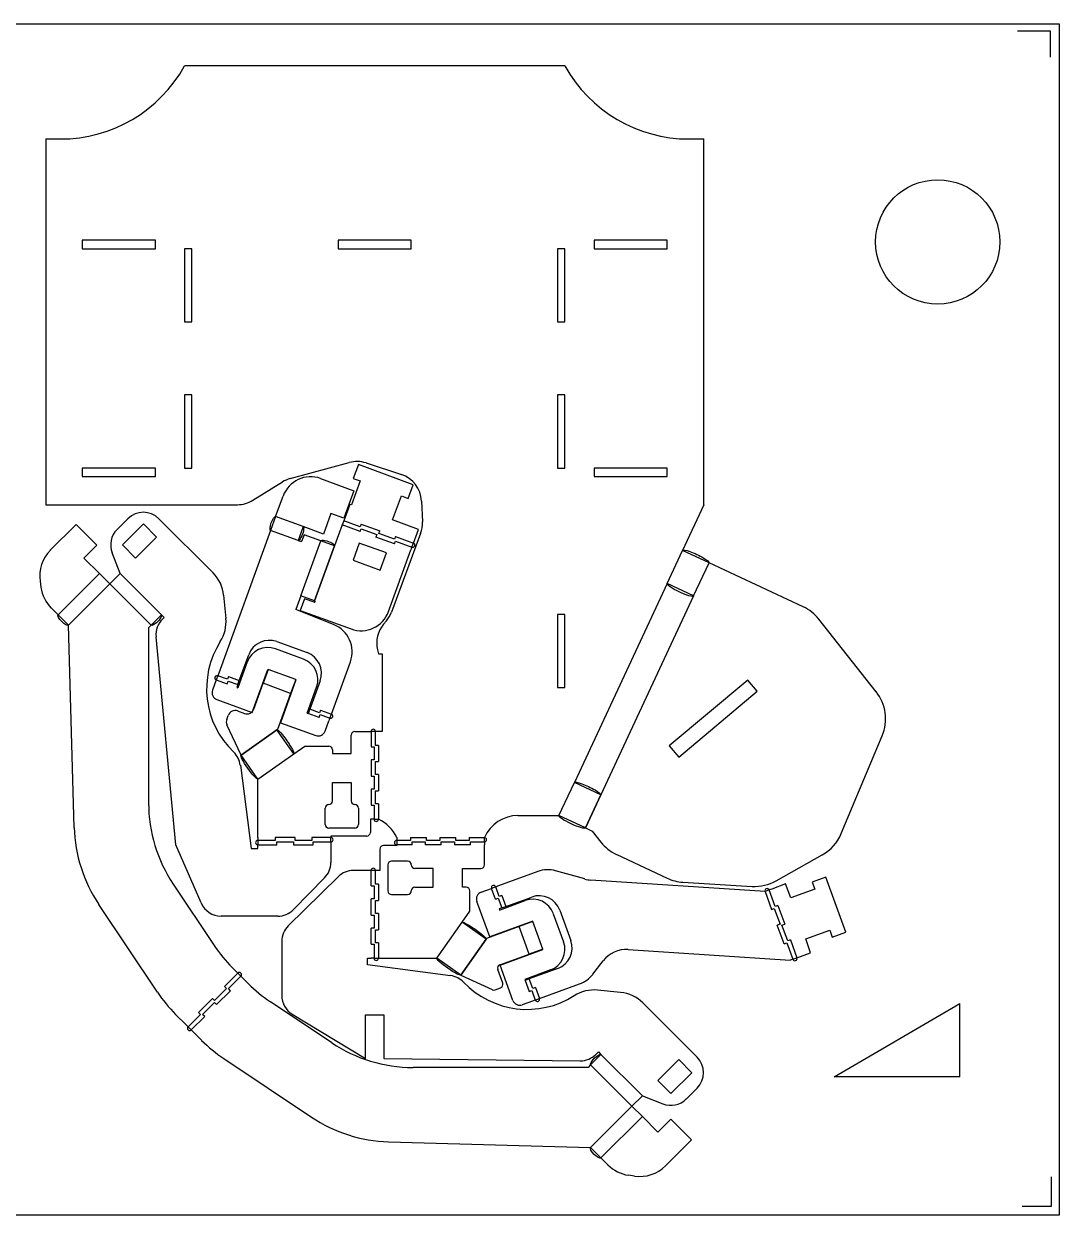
# Model space of a CAD drawing. Header units: millimetres. Extents: x 0.4 to 28.7, y -15.5 to 17.5.
# Drawn here: x 14.54 to 28.7, y 1.24 to 17.53 of the extents above; entities that cross this region are included whole.
import ezdxf

# ---------------------------------------------------------------- set-up
doc = ezdxf.new("R2010")
doc.units = ezdxf.units.MM
for name, color, linetype in [('CUT_JOINTS', 1, 'Continuous'), ('CUT_KAPTON', 3, 'Continuous'), ('CUT_RELEASE', 210, 'Continuous')]:
    doc.layers.add(name, color=color, linetype=linetype)

msp = doc.modelspace()

# ---------------------------------------------------------------- linework, layer by layer
at = {"layer": 'CUT_JOINTS'}
for p, q in [((28.133, 17.432), (28.58, 17.432)), ((28.58, 17.432), (28.58, 17.071)), ((19.155, 10.689), (19.409, 10.597)), ((17.172, 8.559), (17.322, 8.504)), ((17.338, 8.605), (17.488, 8.551)), ((20.993, 5.559), (20.938, 5.709)), ((24.678, 5.666), (24.767, 5.422)), ((25.025, 5.005), (25.114, 4.761)), ((21.538, 4.353), (21.593, 4.203)), ((25.622, 3.134), (27.344, 4.134)), ((27.344, 3.134), (27.344, 4.134)), ((27.344, 3.134), (25.622, 3.134)), ((28.593, 1.763), (28.593, 1.358)), ((28.593, 1.358), (28.193, 1.358))]:
    msp.add_line(p, q, dxfattribs=at)
at = {"layer": 'CUT_JOINTS', "linetype": 'Continuous', "lineweight": 25}
for p, q in [((18.36, 10.654), (17.984, 10.791)), ((18.292, 10.466), (17.916, 10.603)), ((18.916, 10.734), (18.895, 10.678)), ((19.14, 10.589), (18.895, 10.678)), ((19.141, 10.652), (18.916, 10.734)), ((19.14, 10.589), (19.153, 10.626)), ((19.155, 10.689), (19.141, 10.652)), ((19.153, 10.626), (19.37, 10.548)), ((19.395, 10.559), (19.409, 10.597)), ((18.33, 9.708), (18.603, 10.459)), ((19.37, 10.548), (19.356, 10.51)), ((19.61, 10.418), (19.356, 10.51)), ((19.611, 10.481), (19.395, 10.559)), ((19.61, 10.418), (19.623, 10.455)), ((19.625, 10.518), (19.611, 10.481)), ((19.623, 10.455), (19.849, 10.373)), ((19.625, 10.518), (19.869, 10.429)), ((18.517, 9.639), (18.791, 10.391)), ((18.791, 10.391), (18.517, 9.639)), ((23.338, 9.876), (23.549, 10.329)), ((23.338, 9.876), (23.549, 10.329)), ((23.7, 9.707), (23.912, 10.16)), ((15.009, 9.447), (15.575, 10.013)), ((15.716, 9.872), (15.575, 10.013)), ((15.858, 10.013), (15.716, 9.872)), ((16.424, 9.447), (15.858, 10.013)), ((16.424, 9.447), (15.858, 10.013)), ((15.151, 9.306), (15.716, 9.872)), ((15.716, 9.872), (16.282, 9.306)), ((18.517, 9.639), (18.33, 9.708)), ((17.883, 8.7), (17.814, 8.512)), ((18.259, 8.563), (17.883, 8.7)), ((17.324, 8.568), (17.193, 8.616)), ((17.322, 8.504), (17.336, 8.542)), ((17.338, 8.605), (17.324, 8.568)), ((17.336, 8.542), (17.468, 8.494)), ((17.468, 8.494), (17.488, 8.551)), ((18.19, 8.375), (17.814, 8.512)), ((18.259, 8.563), (18.19, 8.375)), ((18.452, 8.157), (18.431, 8.101)), ((18.583, 8.109), (18.452, 8.157)), ((18.597, 8.147), (18.583, 8.109)), ((18.597, 8.147), (18.747, 8.092)), ((18.582, 8.046), (18.431, 8.101)), ((18.582, 8.046), (18.595, 8.084)), ((18.595, 8.084), (18.727, 8.036)), ((17.511, 7.531), (18.002, 7.876)), ((18.002, 7.876), (17.511, 7.531)), ((19.29, 7.854), (19.29, 7.644)), ((19.35, 7.664), (19.35, 7.854)), ((19.39, 7.664), (19.35, 7.664)), ((19.39, 7.664), (19.39, 7.444)), ((17.74, 7.204), (18.232, 7.548)), ((17.74, 7.204), (18.232, 7.548)), ((19.29, 7.644), (19.33, 7.644)), ((19.33, 7.644), (19.33, 7.464)), ((19.33, 7.464), (19.29, 7.464)), ((19.29, 7.464), (19.29, 7.244)), ((19.35, 7.264), (19.35, 7.444)), ((19.35, 7.444), (19.39, 7.444)), ((19.29, 7.244), (19.33, 7.244)), ((19.33, 7.244), (19.33, 7.064)), ((19.39, 7.264), (19.35, 7.264)), ((19.39, 7.264), (19.39, 7.044)), ((19.33, 7.064), (19.29, 7.064)), ((19.29, 7.064), (19.29, 6.844)), ((19.35, 6.864), (19.35, 7.044)), ((19.35, 7.044), (19.39, 7.044)), ((21.859, 6.704), (22.07, 7.157)), ((19.29, 6.844), (19.33, 6.844)), ((19.33, 6.844), (19.33, 6.654)), ((19.39, 6.864), (19.35, 6.864)), ((19.39, 6.864), (19.39, 6.654)), ((22.221, 6.535), (22.432, 6.988)), ((22.432, 6.988), (22.221, 6.535)), ((17.98, 6.364), (17.74, 6.364)), ((17.98, 6.404), (17.98, 6.364)), ((18.25, 6.404), (17.98, 6.404)), ((18.25, 6.364), (18.25, 6.404)), ((18.48, 6.364), (18.25, 6.364)), ((18.48, 6.404), (18.48, 6.364)), ((18.74, 6.404), (18.48, 6.404)), ((19.83, 6.364), (19.64, 6.364)), ((19.83, 6.404), (19.83, 6.364)), ((19.83, 6.404), (20.05, 6.404)), ((20.05, 6.364), (20.05, 6.404)), ((20.23, 6.364), (20.05, 6.364)), ((20.23, 6.404), (20.23, 6.364)), ((20.23, 6.404), (20.45, 6.404)), ((20.45, 6.364), (20.45, 6.404)), ((20.63, 6.364), (20.45, 6.364)), ((20.63, 6.404), (20.63, 6.364)), ((20.63, 6.404), (20.84, 6.404)), ((17.74, 6.304), (18, 6.304)), ((18, 6.344), (18.23, 6.344)), ((18, 6.304), (18, 6.344)), ((18.23, 6.344), (18.23, 6.304)), ((18.23, 6.304), (18.5, 6.304)), ((18.5, 6.304), (18.5, 6.344)), ((18.5, 6.344), (18.74, 6.344)), ((19.85, 6.304), (19.64, 6.304)), ((19.85, 6.344), (20.03, 6.344)), ((19.85, 6.304), (19.85, 6.344)), ((20.03, 6.344), (20.03, 6.304)), ((20.25, 6.304), (20.03, 6.304)), ((20.25, 6.344), (20.43, 6.344)), ((20.25, 6.304), (20.25, 6.344)), ((20.43, 6.344), (20.43, 6.304)), ((20.65, 6.304), (20.43, 6.304)), ((20.65, 6.304), (20.65, 6.344)), ((20.65, 6.344), (20.84, 6.344)), ((19.29, 5.744), (19.29, 5.954)), ((19.35, 5.764), (19.35, 5.954)), ((19.29, 5.744), (19.33, 5.744)), ((19.33, 5.744), (19.33, 5.564)), ((19.39, 5.764), (19.35, 5.764)), ((19.39, 5.764), (19.39, 5.544)), ((21.042, 5.598), (20.994, 5.73)), ((19.33, 5.564), (19.29, 5.564)), ((19.29, 5.344), (19.29, 5.564)), ((19.35, 5.364), (19.35, 5.544)), ((19.35, 5.544), (19.39, 5.544)), ((20.993, 5.559), (21.03, 5.573)), ((21.03, 5.573), (21.078, 5.441)), ((21.08, 5.612), (21.042, 5.598)), ((21.08, 5.612), (21.134, 5.462)), ((24.817, 5.461), (24.735, 5.687)), ((21.078, 5.441), (21.134, 5.462)), ((24.767, 5.422), (24.805, 5.435)), ((24.805, 5.435), (24.883, 5.219)), ((24.854, 5.475), (24.817, 5.461)), ((24.854, 5.475), (24.947, 5.221)), ((19.29, 5.344), (19.33, 5.344)), ((19.33, 5.344), (19.33, 5.164)), ((19.39, 5.364), (19.35, 5.364)), ((19.39, 5.364), (19.39, 5.144)), ((20.19, 4.754), (20.534, 5.245)), ((20.19, 4.754), (20.534, 5.245)), ((21.502, 5.255), (21.314, 5.187)), ((21.639, 4.879), (21.502, 5.255)), ((21.639, 4.879), (21.502, 5.255)), ((24.883, 5.219), (24.846, 5.206)), ((24.909, 5.207), (24.947, 5.221)), ((19.33, 5.164), (19.29, 5.164)), ((19.29, 4.944), (19.29, 5.164)), ((19.35, 5.144), (19.39, 5.144)), ((19.35, 4.964), (19.35, 5.144)), ((21.451, 4.811), (21.314, 5.187)), ((24.938, 4.952), (24.846, 5.206)), ((24.988, 4.991), (24.909, 5.207)), ((19.29, 4.944), (19.33, 4.944)), ((19.33, 4.944), (19.33, 4.754)), ((19.39, 4.964), (19.35, 4.964)), ((19.39, 4.964), (19.39, 4.754)), ((20.518, 4.524), (20.862, 5.016)), ((20.862, 5.016), (20.518, 4.524)), ((24.938, 4.952), (24.976, 4.966)), ((24.976, 4.966), (25.058, 4.74)), ((25.025, 5.005), (24.988, 4.991)), ((21.639, 4.879), (21.451, 4.811)), ((17.467, 4.551), (17.283, 4.367)), ((17.339, 4.339), (17.509, 4.508)), ((21.453, 4.471), (21.396, 4.45)), ((21.396, 4.45), (21.451, 4.3)), ((21.5, 4.339), (21.453, 4.471)), ((17.311, 4.339), (17.148, 4.176)), ((17.368, 4.31), (17.177, 4.119)), ((17.283, 4.367), (17.311, 4.339)), ((17.368, 4.31), (17.339, 4.339)), ((21.451, 4.3), (21.488, 4.314)), ((21.488, 4.314), (21.536, 4.182)), ((21.538, 4.353), (21.5, 4.339)), ((17.12, 4.204), (16.929, 4.013)), ((16.986, 3.985), (17.148, 4.148)), ((17.148, 4.176), (17.12, 4.204)), ((17.148, 4.148), (17.177, 4.119)), ((16.958, 3.985), (16.788, 3.815)), ((17.014, 3.957), (16.83, 3.773)), ((16.929, 4.013), (16.958, 3.985)), ((17.014, 3.957), (16.986, 3.985)), ((23, 2.871), (22.434, 3.437)), ((22.858, 2.73), (22.293, 3.296)), ((23, 2.871), (22.858, 2.73)), ((22.293, 2.164), (22.858, 2.73)), ((23, 2.588), (22.858, 2.73)), ((22.434, 2.023), (23, 2.588))]:
    msp.add_line(p, q, dxfattribs=at)
at = {"layer": 'CUT_JOINTS'}
msp.add_lwpolyline([(0.379, 17.529), (28.701, 17.529), (28.701, 1.241), (0.379, 1.241)], close=True, dxfattribs=at)
msp.add_circle((27.04, 14.547), 0.85, dxfattribs=at)
for centre, start, end in [((19.859, 10.401), 250, 70), ((17.182, 8.587), 70, 250), ((18.737, 8.064), 250, 70), ((19.32, 7.854), 0, 180), ((19.36, 6.654), 180, 360), ((17.74, 6.334), 90, 270), ((18.74, 6.374), 270, 90), ((19.64, 6.334), 90, 270), ((20.84, 6.374), 270, 90), ((19.32, 5.954), 0, 180), ((20.966, 5.72), 20, 200), ((24.706, 5.676), 20, 200), ((19.36, 4.754), 180, 0), ((25.086, 4.75), 200, 20), ((17.488, 4.529), 315, 135), ((21.565, 4.192), 200, 20), ((16.809, 3.794), 135, 315)]:
    msp.add_arc(centre, 0.03, start, end, dxfattribs=at)
at = {"layer": 'CUT_JOINTS', "extrusion": (0, 0, -1)}
for centre, major_axis, ratio, start_param, end_param in [((17.95, 10.697), (0.0342, 0.094), 0.261851, 3.141593, 6.283185), ((18.326, 10.56), (0.0342, 0.094), 0.265138, 0, 3.141593), ((18.697, 10.425), (-0.094, 0.0342), 0.297015, 0, 3.141593), ((23.73, 10.245), (-0.181, 0.085), 0.162684, 0, 3.141593), ((23.519, 9.791), (-0.181, 0.085), 0.162306, 3.141593, 6.283185), ((15.08, 9.377), (-0.0707, 0.0707), 0.287295, 3.141593, 6.283185), ((16.353, 9.377), (0.0707, 0.0707), 0.265277, 0, 3.141593), ((18.117, 7.712), (-0.115, 0.164), 0.131466, 0, 3.141593), ((17.626, 7.368), (-0.115, 0.164), 0.138504, 3.141593, 6.283185), ((22.251, 7.072), (-0.181, 0.085), 0.156891, 0, 3.141593), ((22.04, 6.619), (-0.181, 0.085), 0.157014, 3.141593, 6.283185), ((20.698, 5.131), (-0.164, 0.115), 0.117438, 0, 3.141593), ((20.354, 4.639), (-0.164, 0.115), 0.13494, 3.141593, 6.283185), ((22.363, 3.366), (0.0707, 0.0707), 0.281547, 3.141593, 6.283185), ((22.363, 2.093), (-0.0707, 0.0707), 0.30407, 3.141593, 6.283185)]:
    msp.add_ellipse(centre, major_axis=major_axis, ratio=ratio, start_param=start_param, end_param=end_param, dxfattribs=at)
at = {"layer": 'CUT_KAPTON'}
msp.add_lwpolyline([(0.379, 17.529), (28.701, 17.529), (28.701, 1.241), (0.379, 1.241)], close=True, dxfattribs=at)
msp.add_circle((27.04, 14.547), 0.85, dxfattribs=at)
at = {"layer": 'CUT_RELEASE'}
for p, q in [((28.133, 17.432), (28.58, 17.432)), ((28.58, 17.432), (28.58, 17.071)), ((23.84, 10.954), (23.549, 10.329)), ((18.637, 10.553), (18.36, 10.654)), ((18.292, 10.466), (18.339, 10.449)), ((23.338, 9.876), (22.07, 7.157)), ((18.33, 9.708), (18.261, 9.52)), ((23.7, 9.707), (22.432, 6.988)), ((17.878, 8.701), (17.883, 8.7)), ((17.454, 8.457), (17.468, 8.451)), ((18.417, 8.106), (18.431, 8.101)), ((21.04, 5.428), (21.046, 5.413)), ((20.868, 5.024), (20.862, 5.016)), ((21.391, 4.464), (21.396, 4.45)), ((25.622, 3.134), (27.344, 4.134)), ((27.344, 3.134), (27.344, 4.134)), ((22.399, 3.472), (22.434, 3.437)), ((27.344, 3.134), (25.622, 3.134)), ((28.593, 1.763), (28.593, 1.358)), ((28.593, 1.358), (28.193, 1.358))]:
    msp.add_line(p, q, dxfattribs=at)
at = {"layer": 'CUT_RELEASE', "linetype": 'Continuous', "lineweight": 25}
for p, q in [((21.94, 16.954), (16.74, 16.954)), ((14.84, 15.954), (14.84, 10.954)), ((14.84, 15.954), (15.04, 15.954)), ((23.64, 15.954), (23.84, 15.954)), ((23.84, 10.954), (23.84, 15.954)), ((16.34, 14.569), (15.34, 14.569)), ((15.34, 14.569), (15.34, 14.454)), ((16.34, 14.454), (16.34, 14.569)), ((18.84, 14.569), (18.84, 14.454)), ((19.84, 14.569), (18.84, 14.569)), ((19.84, 14.454), (19.84, 14.569)), ((23.34, 14.569), (22.34, 14.569)), ((22.34, 14.569), (22.34, 14.454)), ((23.34, 14.454), (23.34, 14.569)), ((15.34, 14.454), (16.34, 14.454)), ((16.74, 14.454), (16.74, 13.454)), ((16.84, 14.454), (16.74, 14.454)), ((16.84, 13.454), (16.84, 14.454)), ((18.84, 14.454), (19.84, 14.454)), ((21.94, 14.454), (21.84, 14.454)), ((21.84, 14.454), (21.84, 13.454)), ((21.94, 13.454), (21.94, 14.454)), ((22.34, 14.454), (23.34, 14.454)), ((16.74, 13.454), (16.84, 13.454)), ((21.84, 13.454), (21.94, 13.454)), ((16.84, 12.454), (16.74, 12.454)), ((16.74, 12.454), (16.74, 11.454)), ((16.84, 11.454), (16.84, 12.454)), ((21.94, 12.454), (21.84, 12.454)), ((21.84, 12.454), (21.84, 11.454)), ((21.94, 11.454), (21.94, 12.454)), ((16.34, 11.454), (15.34, 11.454)), ((15.34, 11.454), (15.34, 11.339)), ((16.34, 11.339), (16.34, 11.454)), ((16.74, 11.454), (16.84, 11.454)), ((18.183, 11.311), (18.992, 11.531)), ((19.116, 11.502), (19.047, 11.314)), ((19.867, 11.228), (19.116, 11.502)), ((19.221, 11.525), (19.704, 11.368)), ((21.84, 11.454), (21.94, 11.454)), ((23.34, 11.454), (22.34, 11.454)), ((22.34, 11.454), (22.34, 11.339)), ((23.34, 11.339), (23.34, 11.454)), ((15.34, 11.339), (16.34, 11.339)), ((17.674, 11.014), (18.078, 11.265)), ((18.6, 11.312), (19.055, 11.146)), ((19.141, 11.28), (19.022, 10.951)), ((19.047, 11.314), (19.141, 11.28)), ((22.34, 11.339), (23.34, 11.339)), ((19.055, 11.146), (18.919, 10.77)), ((19.799, 11.04), (19.867, 11.228)), ((14.84, 10.954), (17.463, 10.954)), ((17.984, 10.791), (18.087, 11.073)), ((18.998, 10.959), (18.93, 10.771)), ((19.022, 10.951), (18.998, 10.959)), ((19.585, 10.746), (19.705, 11.075)), ((19.705, 11.075), (19.799, 11.04)), ((19.98, 11.004), (19.992, 10.718)), ((15.816, 10.615), (15.964, 10.763)), ((16.388, 10.763), (17.129, 10.022)), ((17.984, 10.791), (17.916, 10.603)), ((18.74, 10.835), (18.637, 10.553)), ((18.919, 10.77), (18.74, 10.835)), ((18.93, 10.771), (18.916, 10.734)), ((15.257, 10.685), (14.903, 10.331)), ((15.54, 10.402), (15.257, 10.685)), ((15.89, 10.406), (16.176, 10.692)), ((16.176, 10.692), (16.356, 10.512)), ((17.916, 10.603), (17.206, 8.653)), ((18.36, 10.654), (18.292, 10.466)), ((18.895, 10.678), (18.791, 10.391)), ((18.916, 10.734), (18.895, 10.678)), ((19.938, 10.617), (19.585, 10.746)), ((19.869, 10.429), (19.938, 10.617)), ((16.356, 10.512), (16.07, 10.225)), ((18.373, 10.543), (18.339, 10.449)), ((18.603, 10.459), (18.373, 10.543)), ((18.791, 10.391), (18.603, 10.459)), ((19.129, 10.43), (19.043, 10.195)), ((19.502, 10.294), (19.129, 10.43)), ((19.967, 10.561), (19.568, 9.485)), ((19.849, 10.373), (19.869, 10.429)), ((15.363, 10.225), (15.54, 10.402)), ((15.858, 10.013), (15.749, 10.294)), ((16.07, 10.225), (15.89, 10.406)), ((19.416, 10.06), (19.502, 10.294)), ((19.529, 9.494), (19.835, 10.335)), ((19.849, 10.373), (19.835, 10.335)), ((23.912, 10.16), (23.549, 10.329)), ((15.575, 10.013), (15.363, 10.225)), ((19.043, 10.195), (19.416, 10.06)), ((25.199, 9.56), (23.912, 10.16)), ((15.716, 9.872), (15.575, 10.013)), ((15.858, 10.013), (15.716, 9.872)), ((14.762, 9.907), (14.774, 9.825)), ((23.7, 9.707), (23.338, 9.876)), ((17.273, 9.716), (17.304, 9.399)), ((18.379, 9.668), (18.321, 9.508)), ((18.517, 9.639), (18.33, 9.708)), ((18.511, 9.62), (18.379, 9.668)), ((14.915, 9.542), (15.009, 9.447)), ((15.151, 9.306), (15.009, 9.447)), ((16.424, 9.447), (16.282, 9.306)), ((16.459, 9.412), (16.424, 9.447)), ((18.778, 9.316), (18.261, 9.52)), ((18.321, 9.508), (19.016, 9.255)), ((21.94, 9.454), (21.84, 9.454)), ((21.84, 9.454), (21.84, 8.454)), ((21.94, 8.454), (21.94, 9.454)), ((15.23, 6.543), (15.151, 9.306)), ((16.282, 9.306), (16.247, 9.271)), ((16.436, 9.389), (16.459, 9.412)), ((19.5, 9.367), (19.46, 9.319)), ((26.199, 8.398), (25.416, 9.388)), ((16.247, 9.271), (16.247, 6.877)), ((16.619, 6.304), (16.35, 9.149)), ((18.366, 8.843), (17.981, 8.983)), ((18.001, 9.082), (18.414, 8.932)), ((19.377, 8.971), (19.39, 8.916)), ((17.596, 8.804), (17.468, 8.451)), ((17.488, 8.551), (17.616, 8.903)), ((18.747, 8.092), (19.007, 8.807)), ((19.39, 8.916), (19.44, 8.916)), ((19.44, 8.916), (19.44, 7.854)), ((17.206, 8.653), (17.193, 8.616)), ((17.664, 8.114), (17.878, 8.701)), ((17.883, 8.7), (17.814, 8.512)), ((17.172, 8.559), (17.121, 8.418)), ((17.193, 8.616), (17.172, 8.559)), ((17.468, 8.494), (17.454, 8.457)), ((17.468, 8.494), (17.488, 8.551)), ((17.686, 8.159), (17.814, 8.512)), ((18.263, 8.561), (18.05, 7.974)), ((18.259, 8.563), (18.19, 8.375)), ((18.259, 8.563), (18.263, 8.561)), ((18.594, 8.547), (18.465, 8.195)), ((24.441, 8.556), (23.369, 7.656)), ((24.57, 8.403), (24.441, 8.556)), ((18.19, 8.375), (18.011, 7.881)), ((18.417, 8.106), (18.545, 8.458)), ((21.84, 8.454), (21.94, 8.454)), ((23.497, 7.503), (24.57, 8.403)), ((17.18, 8.29), (17.664, 8.114)), ((18.452, 8.157), (18.431, 8.101)), ((18.465, 8.195), (18.452, 8.157)), ((17.316, 8.019), (17.336, 8.074)), ((17.464, 8.134), (17.558, 8.099)), ((18.662, 7.857), (18.713, 7.998)), ((18.727, 8.036), (18.713, 7.998)), ((18.727, 8.036), (18.747, 8.092)), ((17.511, 7.531), (17.319, 7.943)), ((18.011, 7.881), (18.002, 7.876)), ((18.232, 7.548), (18.002, 7.876)), ((18.05, 7.974), (18.534, 7.798)), ((19.068, 7.854), (19.29, 7.854)), ((19.35, 7.854), (19.29, 7.854)), ((19.39, 7.854), (19.35, 7.854)), ((19.44, 7.854), (19.39, 7.854)), ((19.018, 7.554), (19.018, 7.804)), ((23.369, 7.656), (23.497, 7.503)), ((25.72, 6.457), (26.281, 7.794)), ((17.74, 7.204), (17.511, 7.531)), ((18.232, 7.548), (18.383, 7.654)), ((18.383, 7.654), (18.713, 7.654)), ((18.763, 7.604), (18.763, 7.554)), ((18.763, 7.554), (19.018, 7.554)), ((17.502, 7.392), (17.65, 6.254)), ((17.74, 6.404), (17.74, 7.204)), ((18.763, 7.154), (19.018, 7.154)), ((18.763, 6.904), (18.763, 7.154)), ((19.018, 7.154), (19.018, 6.904)), ((22.432, 6.988), (22.07, 7.157)), ((18.663, 6.584), (18.663, 6.804)), ((19.118, 6.804), (19.118, 6.584)), ((21.299, 6.704), (21.859, 6.704)), ((22.221, 6.535), (21.859, 6.704)), ((19.068, 6.534), (18.713, 6.534)), ((19.29, 6.654), (19.28, 6.654)), ((19.28, 6.654), (19.28, 6.474)), ((19.33, 6.654), (19.29, 6.654)), ((19.33, 6.654), (19.39, 6.654)), ((22.221, 6.535), (22.312, 6.492)), ((17.74, 6.404), (17.74, 6.364)), ((17.74, 6.364), (17.74, 6.304)), ((19.23, 6.424), (18.74, 6.424)), ((18.74, 6.424), (18.74, 6.404)), ((18.74, 6.344), (18.74, 6.404)), ((19.64, 6.404), (19.64, 6.364)), ((19.64, 6.364), (19.64, 6.304)), ((20.84, 6.344), (20.84, 6.404)), ((22.312, 6.492), (22.432, 6.341)), ((16.965, 5.509), (16.619, 6.304)), ((17.65, 6.254), (17.74, 6.254)), ((17.74, 6.254), (17.74, 6.304)), ((18.74, 6.344), (18.74, 6.304)), ((18.74, 6.304), (18.74, 6.062)), ((19.41, 6.244), (19.41, 5.954)), ((19.64, 6.294), (19.46, 6.294)), ((19.64, 6.304), (19.64, 6.294)), ((20.84, 6.344), (20.84, 6.304)), ((20.84, 6.031), (20.84, 6.304)), ((19.52, 6.031), (19.52, 5.676)), ((19.79, 6.081), (19.57, 6.081)), ((22.649, 6.17), (23.338, 5.849)), ((24.832, 5.812), (25.461, 6.166)), ((18.838, 5.868), (18.157, 5.198)), ((19.29, 5.954), (19.049, 5.954)), ((19.35, 5.954), (19.29, 5.954)), ((19.39, 5.954), (19.35, 5.954)), ((19.41, 5.954), (19.39, 5.954)), ((20.14, 5.981), (19.89, 5.981)), ((20.14, 5.726), (20.14, 5.981)), ((20.54, 5.981), (20.79, 5.981)), ((20.54, 5.726), (20.54, 5.981)), ((21.569, 5.939), (21.032, 5.744)), ((22.212, 5.837), (21.813, 5.949)), ((16.584, 5.766), (17.145, 4.927)), ((18.654, 5.852), (18.227, 5.418)), ((19.89, 5.726), (20.14, 5.726)), ((20.59, 5.726), (20.54, 5.726)), ((20.797, 5.658), (20.938, 5.709)), ((20.994, 5.73), (20.938, 5.709)), ((21.032, 5.744), (20.994, 5.73)), ((24.678, 5.666), (22.294, 5.823)), ((23.555, 5.793), (24.501, 5.736)), ((24.96, 5.769), (24.772, 5.7)), ((25.029, 5.581), (24.96, 5.769)), ((25.511, 5.863), (25.323, 5.794)), ((25.323, 5.794), (25.357, 5.7)), ((25.785, 5.111), (25.511, 5.863)), ((19.57, 5.626), (19.79, 5.626)), ((20.64, 5.396), (20.64, 5.676)), ((21.046, 5.413), (21.398, 5.542)), ((21.134, 5.462), (21.487, 5.59)), ((24.735, 5.687), (24.678, 5.666)), ((24.772, 5.7), (24.735, 5.687)), ((25.357, 5.7), (25.029, 5.581)), ((16.368, 4.289), (15.567, 5.489)), ((20.534, 5.245), (20.64, 5.396)), ((20.913, 5.046), (20.737, 5.53)), ((21.078, 5.441), (21.04, 5.428)), ((21.078, 5.441), (21.134, 5.462)), ((21.871, 5.411), (22.022, 4.997)), ((18.013, 5.329), (17.24, 5.329)), ((20.862, 5.016), (20.534, 5.245)), ((21.501, 5.26), (20.913, 5.046)), ((21.502, 5.255), (21.314, 5.187)), ((21.502, 5.255), (21.501, 5.26)), ((21.782, 5.362), (21.923, 4.977)), ((21.314, 5.187), (20.868, 5.024)), ((25.234, 5.017), (25.563, 5.137)), ((25.563, 5.137), (25.597, 5.043)), ((25.597, 5.043), (25.785, 5.111)), ((18.068, 4.984), (18.068, 4.245)), ((25.302, 4.829), (25.234, 5.017)), ((19.24, 4.754), (19.29, 4.754)), ((19.24, 4.663), (19.24, 4.754)), ((19.33, 4.754), (19.29, 4.754)), ((19.33, 4.754), (19.39, 4.754)), ((19.39, 4.754), (20.19, 4.754)), ((20.518, 4.524), (20.19, 4.754)), ((21.052, 4.665), (21.451, 4.811)), ((21.054, 4.661), (21.641, 4.875)), ((21.639, 4.879), (21.451, 4.811)), ((21.641, 4.875), (21.639, 4.879)), ((22.807, 4.872), (25.02, 4.726)), ((25.058, 4.74), (25.02, 4.726)), ((25.058, 4.74), (25.114, 4.761)), ((25.114, 4.761), (25.302, 4.829)), ((17.394, 4.624), (17.467, 4.551)), ((20.378, 4.515), (19.24, 4.663)), ((21.09, 4.413), (21.022, 4.601)), ((21.23, 4.177), (21.054, 4.661)), ((21.743, 4.593), (21.391, 4.464)), ((21.843, 4.613), (21.49, 4.484)), ((22.321, 4.534), (22.464, 4.718)), ((17.509, 4.508), (17.467, 4.551)), ((17.537, 4.48), (17.509, 4.508)), ((17.61, 4.407), (17.537, 4.48)), ((20.518, 4.524), (20.948, 4.324)), ((21.453, 4.471), (21.396, 4.45)), ((21.49, 4.484), (21.453, 4.471)), ((21.593, 4.203), (22.142, 4.402)), ((20.986, 4.322), (21.06, 4.349)), ((22.703, 4.287), (22.386, 4.317)), ((18.753, 3.597), (17.913, 4.158)), ((21.499, 4.168), (21.358, 4.117)), ((21.536, 4.182), (21.499, 4.168)), ((21.536, 4.182), (21.593, 4.203)), ((23.749, 3.402), (23.008, 4.143)), ((16.759, 3.844), (16.617, 3.986)), ((18.212, 3.988), (19.215, 3.381)), ((19.215, 3.981), (19.465, 3.981)), ((19.215, 3.381), (19.215, 3.981)), ((19.465, 3.981), (19.465, 3.381)), ((16.788, 3.815), (16.759, 3.844)), ((16.788, 3.815), (16.83, 3.773)), ((16.83, 3.773), (16.973, 3.63)), ((22.434, 3.437), (22.293, 3.296)), ((22.365, 3.439), (22.399, 3.472)), ((17.276, 3.382), (18.475, 2.58)), ((19.465, 3.381), (22.15, 3.351)), ((22.257, 3.26), (19.864, 3.26)), ((22.293, 3.296), (22.257, 3.26)), ((23.498, 3.37), (23.212, 3.083)), ((23.678, 3.189), (23.498, 3.37)), ((23.392, 2.903), (23.678, 3.189)), ((23.212, 3.083), (23.392, 2.903)), ((23.601, 2.829), (23.749, 2.977)), ((23, 2.871), (22.858, 2.73)), ((23, 2.871), (23.28, 2.762)), ((23, 2.588), (22.858, 2.73)), ((23, 2.588), (23.212, 2.376)), ((23.212, 2.376), (23.389, 2.553)), ((23.389, 2.553), (23.671, 2.27)), ((19.529, 2.244), (22.293, 2.164)), ((22.434, 2.023), (22.293, 2.164)), ((23.671, 2.27), (23.318, 1.917)), ((22.528, 1.928), (22.434, 2.023)), ((22.894, 1.775), (22.811, 1.787))]:
    msp.add_line(p, q, dxfattribs=at)
at = {"layer": 'CUT_RELEASE'}
msp.add_lwpolyline([(0.379, 17.529), (28.701, 17.529), (28.701, 1.241), (0.379, 1.241)], close=True, dxfattribs=at)
msp.add_circle((27.04, 14.547), 0.85, dxfattribs=at)
at = {"layer": 'CUT_RELEASE', "linetype": 'Continuous', "lineweight": 25}
for centre, radius, start, end in [((15.04, 17.899), 1.945, 270, 330.9311), ((23.64, 17.899), 1.945, 209.0689, 270), ((19.097, 11.145), 0.4, 71.9386, 105.2246), ((18.288, 10.925), 0.4, 105.2246, 121.8246), ((18.463, 10.936), 0.4, 70, 160), ((19.58, 10.987), 0.4, 2.4258, 71.9386), ((17.463, 11.354), 0.4, 270, 301.8246), ((16.176, 10.55), 0.3, 45, 135), ((16.028, 10.403), 0.3, 135, 201.2716), ((19.592, 10.701), 0.4, 339.6442, 2.4258), ((15.257, 9.978), 0.5, 135, 188.1301), ((16.776, 9.668), 0.5, 5.5227, 45), ((15.269, 9.895), 0.5, 188.1301, 225), ((18.514, 9.63), 0.01, 250, 340), ((18.514, 9.63), 0.01, 340, 70), ((19.153, 9.631), 0.4, 250, 340), ((19.193, 9.624), 0.4, 320.1501, 339.6442), ((24.945, 9.016), 0.6, 38.3233, 65), ((16.648, 9.177), 0.3, 135, 185.4129), ((16.806, 9.351), 0.5, 327.504, 5.5227), ((18.631, 8.944), 0.4, 340, 68.4846), ((19.767, 9.063), 0.4, 140.1501, 193.2837), ((18.24, 8.438), 1.2, 147.504, 226.3275), ((17.878, 8.701), 0.3, 70, 160), ((17.898, 8.8), 0.3, 70, 160), ((18.263, 8.561), 0.3, 340, 70), ((18.312, 8.65), 0.3, 340, 70), ((17.215, 8.384), 0.1, 160, 250), ((25.728, 8.026), 0.6, 337.2339, 38.3233), ((17.592, 8.193), 0.1, 250, 340), ((17.41, 7.985), 0.1, 160, 205), ((17.43, 8.04), 0.1, 70, 160), ((18.568, 7.892), 0.1, 250, 340), ((19.068, 7.804), 0.05, 90, 180), ((17.204, 7.353), 0.3, 7.4062, 46.3275), ((18.713, 7.604), 0.05, 0, 90), ((18.247, 6.877), 2, 180, 213.7538), ((18.713, 6.804), 0.05, 90, 180), ((18.713, 6.904), 0.05, 270, 0), ((19.068, 6.904), 0.05, 180, 270), ((19.068, 6.804), 0.05, 0, 90), ((21.299, 6.204), 0.5, 90, 156.4218), ((17.229, 6.6), 2, 181.6473, 213.7538), ((18.713, 6.584), 0.05, 180, 270), ((19.068, 6.584), 0.05, 270, 0), ((19.185, 6.198), 0.5, 24.2952, 65.7048), ((19.23, 6.474), 0.05, 270, 0), ((25.167, 6.689), 0.6, 299.3773, 337.2339), ((19.46, 6.244), 0.05, 90, 180), ((22.902, 6.714), 0.6, 218.4349, 245), ((18.44, 6.062), 0.3, 315.4266, 0), ((19.57, 6.031), 0.05, 90, 180), ((19.79, 6.031), 0.05, 0, 90), ((19.89, 6.031), 0.05, 180, 270), ((20.79, 6.031), 0.05, 270, 0), ((19.049, 5.654), 0.3, 90, 134.5145), ((21.706, 5.563), 0.4, 74.4053, 110), ((19.89, 5.676), 0.05, 90, 180), ((20.59, 5.676), 0.05, 0, 90), ((22.32, 6.222), 0.4, 254.4053, 266.2289), ((23.591, 6.392), 0.6, 245, 266.5313), ((24.538, 6.335), 0.6, 266.5313, 299.3773), ((19.57, 5.676), 0.05, 180, 270), ((19.79, 5.676), 0.05, 270, 0), ((20.831, 5.564), 0.1, 110, 200), ((21.501, 5.26), 0.3, 20, 110), ((21.589, 5.308), 0.3, 20, 110), ((17.24, 5.629), 0.3, 203.4981, 270), ((18.013, 5.629), 0.3, 270, 315.4266), ((18.368, 4.984), 0.3, 134.5145, 180), ((18.808, 6.038), 2, 213.7538, 225), ((21.641, 4.875), 0.3, 290, 20), ((21.74, 4.895), 0.3, 290, 20), ((22.78, 4.473), 0.4, 86.2289, 142.2756), ((21.069, 4.618), 0.05, 110, 200), ((19.024, 5.821), 2, 225, 236.2462), ((20.339, 4.218), 0.3, 43.6725, 82.5938), ((21.424, 5.254), 1.2, 223.6725, 302.496), ((21.043, 4.396), 0.05, 290, 20), ((22.005, 4.778), 0.4, 290, 322.2756), ((18.031, 5.4), 2, 213.7538, 225), ((18.368, 4.245), 0.3, 180, 238.8195), ((20.969, 4.369), 0.05, 245, 290), ((22.338, 3.82), 0.5, 84.4773, 122.496), ((22.655, 3.789), 0.5, 45, 84.4773), ((21.324, 4.211), 0.1, 200, 290), ((18.387, 5.045), 2, 225, 236.2462), ((19.864, 5.26), 2, 236.2462, 270), ((22.153, 3.651), 0.3, 269.3534, 315), ((23.537, 3.189), 0.3, 315, 45), ((23.389, 3.042), 0.3, 248.7284, 315), ((19.587, 4.243), 2, 236.2462, 268.3527), ((22.882, 2.282), 0.5, 225, 261.8699), ((22.964, 2.27), 0.5, 261.8699, 315)]:
    msp.add_arc(centre, radius, start, end, dxfattribs=at)

doc.saveas('drawing.dxf')
